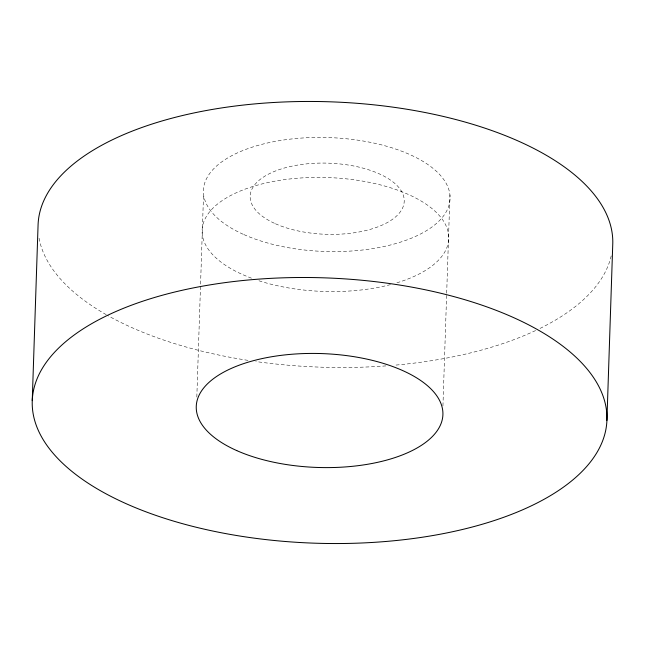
<?xml version="1.0" encoding="UTF-8"?>
<svg xmlns="http://www.w3.org/2000/svg" width="645" height="645" viewBox="0 0 645 645"><rect width="100%" height="100%" fill="white"/><g stroke="black" fill="none" stroke-linecap="round" stroke-linejoin="round"><path stroke-width="0.48" stroke-dasharray="3.23 2.42" d="M196.822 397.03L203.554 194.113M442.938 405.89L446.646 294.241M446.679 293.233L449.936 194.927M611.21 255.88A287.501 132.757 1.9 0 1 539.365 328.74M535.6 330.538A287.501 132.757 1.9 0 1 394.764 365.183M385.92 365.9A287.501 132.757 1.9 0 1 255.783 361.522M247.97 360.361A287.501 132.757 1.9 0 1 107.167 315.195M106.248 314.671A287.501 132.757 1.9 0 1 38.724 236.159M251.477 278.18A123.397 56.978 1.9 0 1 234.99 193.363A123.397 56.978 1.9 0 1 418.323 199.41A123.397 56.978 1.9 0 1 396.369 282.962M390.475 284.614A123.397 56.978 1.9 0 1 258.129 280.502M243.931 234.603A123.397 56.978 1.9 0 0 447.316 209.689A123.397 56.978 1.9 0 0 288.992 139.272A123.397 56.978 1.9 0 0 243.931 234.603M275.463 223.759A77.069 35.588 1.9 0 0 402.496 208.198A77.069 35.588 1.9 0 0 303.61 164.217A77.069 35.588 1.9 0 0 275.463 223.759"/><path stroke-width="0.97" d="M32.25 400.618L38.087 224.589A287.501 132.757 1.9 0 1 330.619 101.829A287.501 132.757 1.9 0 1 612.75 244.382L606.913 420.411A287.501 132.757 1.9 0 1 171.417 520.451A287.501 132.757 1.9 0 1 180.415 290.685A287.501 132.757 1.9 0 1 606.913 420.411M236.763 450.597A123.397 56.978 1.9 0 0 440.148 425.684A123.397 56.978 1.9 0 0 281.833 355.266A123.397 56.978 1.9 0 0 236.763 450.597"/></g></svg>
